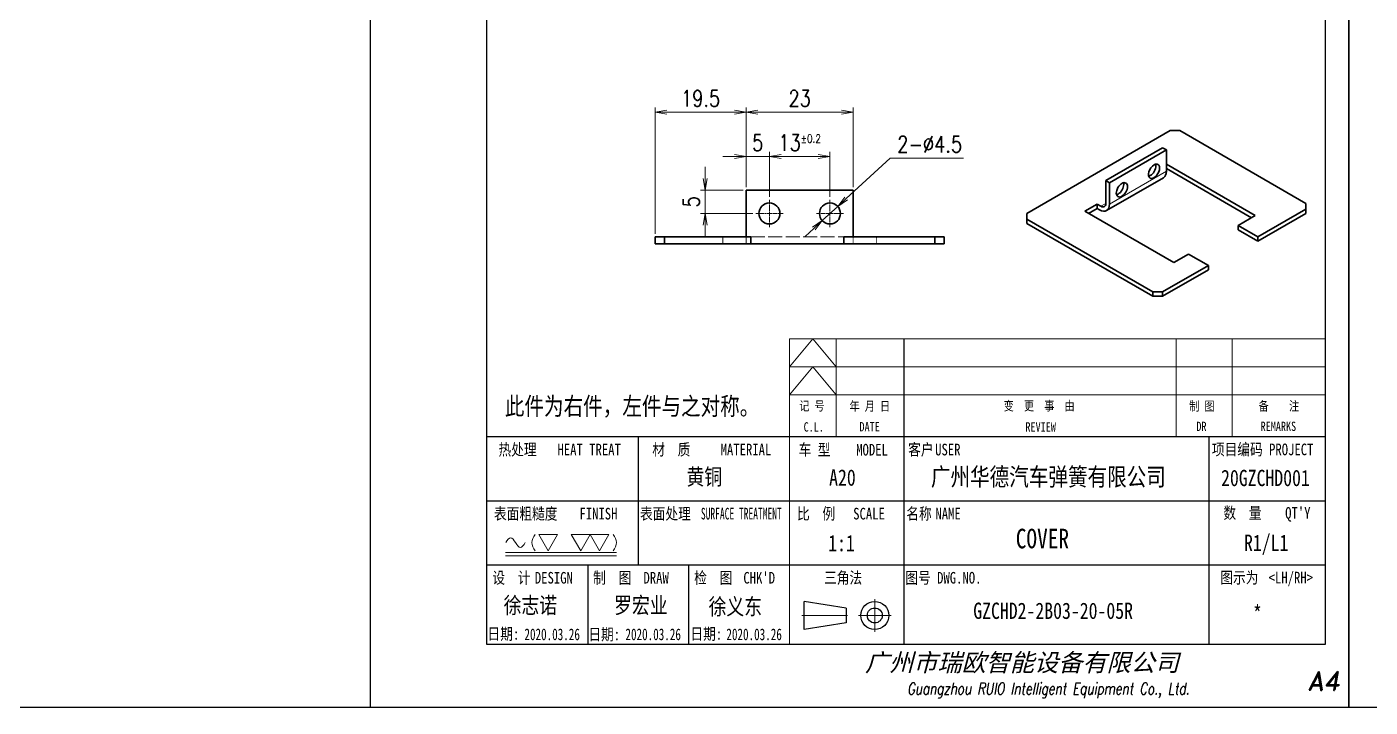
# Model space of a CAD drawing. Header units: millimetres. Extents: x 1201 to 11615, y -7347 to 2683.
# Drawn here: x 5197.2 to 5485.5, y 1515.7 to 1661.6 of the extents above; entities that cross this region are included whole.
import ezdxf
from ezdxf.enums import TextEntityAlignment as Align

# ---------------------------------------------------------------- set-up
doc = ezdxf.new("R2010")
doc.units = ezdxf.units.MM
for name, pattern in [('AM_ISO02W050x2', [3.75, 3, -0.75]), ('AM_ISO08W050x2', [9, 6, -0.75, 1.5, -0.75]), ('CENTER', [2, 1.25, -0.25, 0.25, -0.25])]:
    doc.linetypes.add(name, pattern=pattern)
for name, color, linetype, lineweight in [('CENTER', 2, 'AM_ISO08W050x2', 15), ('DIM', 3, 'Continuous', 20), ('DRAWING', 7, 'Continuous', 35), ('HIDDEN', 1, 'AM_ISO02W050x2', 18), ('图框', 7, 'Continuous', 15)]:
    doc.layers.add(name, color=color, linetype=linetype, lineweight=lineweight)
doc.layers.add('图\\M+19E79\\M+195B6\\M+18E9A', color=7, linetype='Continuous')
doc.styles.add('DIM', font='romans.shx', dxfattribs={"width": 0.8, "bigfont": 'bigfont.shx'})
doc.styles.add('STYLE1', font='')
doc.styles.add('国标', font='simfang.ttf', dxfattribs={"width": 0.8})
doc.styles.add('标题\\M+18E9A', font='romand.shx', dxfattribs={"oblique": 10, "bigfont": 'bigfont.shx'})
doc.styles.get('STYLE1').set_extended_font_data('SimSun')
doc.dimstyles.new('YH 1-1$0', dxfattribs={"dimtxt": 3.5, "dimasz": 2.5, "dimexe": 1, "dimexo": 0.625, "dimgap": 1.2, "dimtad": 1, "dimzin": 9, "dimdsep": 46, "dimtxsty": 'DIM', "dimblk": 'OPEN', "dimcen": 0, "dimclrd": 8, "dimclre": 8, "dimclrt": 2, "dimazin": 2, "dimtfac": 0.5, "dimtmove": 0, "dimatfit": 3, "dimldrblk": 'OPEN', "dimfxl": 0, "dimtolj": 1, "dimlwd": 13, "dimlwe": 13, "dimarcsym": 0})
doc.dimstyles.new('YH 1-1$3', dxfattribs={"dimtxt": 3.5, "dimasz": 2.5, "dimexe": 1, "dimexo": 0.625, "dimgap": 1.2, "dimtad": 1, "dimtoh": 1, "dimzin": 9, "dimdsep": 46, "dimtxsty": 'DIM', "dimblk": 'OPEN', "dimcen": 0, "dimclrd": 8, "dimclre": 8, "dimclrt": 2, "dimazin": 2, "dimtfac": 0.5, "dimtmove": 0, "dimatfit": 3, "dimldrblk": 'OPEN', "dimfxl": 0, "dimtolj": 1, "dimlwd": 13, "dimlwe": 13, "dimarcsym": 0})

# ---------------------------------------------------------------- blocks, each defined once
blk = doc.blocks.new('SXDYRTYY')
at = {"color": 7, "lineweight": 13, "ltscale": 0.469486}
blk.add_line((193066.35, 30534.55), (193082.61, 30543.94), dxfattribs=at)
at = {"color": 7, "lineweight": 13, "ltscale": 0.040825}
blk.add_line((193063.88, 30533.94), (193065.29, 30534.76), dxfattribs=at)
at = {"layer": 'DRAWING', "lineweight": 35}
for p, q in [((193083.67, 30555.58), (193042.66, 30531.9)), ((193122.57, 30534.76), (193086.5, 30555.58)), ((193082.61, 30545.98), (193108.07, 30531.28)), ((193107.01, 30530.67), (193082.61, 30544.76)), ((193084.74, 30517.81), (193059.28, 30532.51)), ((193042.66, 30530.26), (193078.72, 30509.44)), ((193042.66, 30529.04), (193078.72, 30508.22))]:
    blk.add_line(p, q, dxfattribs=at)
at = {"layer": 'DRAWING', "lineweight": 35, "ltscale": 0.070711}
for p, q in [((193086.5, 30555.58), (193083.67, 30555.58)), ((193078.72, 30509.44), (193081.55, 30509.44)), ((193078.72, 30508.22), (193081.55, 30508.22))]:
    blk.add_line(p, q, dxfattribs=at)
at = {"layer": 'DRAWING', "lineweight": 35, "ltscale": 0.469486}
for p, q in [((193081.55, 30550.68), (193065.29, 30541.29)), ((193066.35, 30540.67), (193082.61, 30550.06)), ((193081.79, 30542.11), (193065.52, 30532.72))]:
    blk.add_line(p, q, dxfattribs=at)
at = {"layer": 'DRAWING', "lineweight": 35, "ltscale": 0.030619}
for p, q in [((193081.55, 30550.68), (193082.61, 30550.06)), ((193065.29, 30541.29), (193066.35, 30540.67)), ((193062.81, 30534.55), (193063.88, 30533.94)), ((193062.81, 30533.33), (193062.81, 30534.55)), ((193122.57, 30531.9), (193122.57, 30533.12)), ((193042.66, 30530.26), (193042.66, 30529.04)), ((193103.12, 30527.2), (193103.12, 30528.43)), ((193108.78, 30525.16), (193108.78, 30523.94)), ((193094.63, 30515.77), (193094.63, 30517)), ((193078.72, 30509.44), (193078.72, 30508.22)), ((193081.55, 30509.44), (193081.55, 30508.22))]:
    blk.add_line(p, q, dxfattribs=at)
at = {"layer": 'DRAWING', "lineweight": 35, "ltscale": 0.153093}
for p, q in [((193082.61, 30543.94), (193082.61, 30550.06)), ((193066.35, 30540.67), (193066.35, 30534.55))]:
    blk.add_line(p, q, dxfattribs=at)
at = {"layer": 'DRAWING', "lineweight": 35, "ltscale": 0.003615}
blk.add_line((193079.08, 30543.94), (193079.2, 30544.01), dxfattribs=at)
at = {"layer": 'DRAWING', "lineweight": 35, "ltscale": 0.001857}
blk.add_line((193079.14, 30543.9), (193079.08, 30543.94), dxfattribs=at)
at = {"layer": 'DRAWING', "lineweight": 35, "ltscale": 0.163299}
for p, q in [((193065.29, 30541.29), (193065.29, 30534.76)), ((193103.12, 30528.43), (193108.78, 30525.16)), ((193108.78, 30523.94), (193103.12, 30527.2)), ((193094.63, 30517), (193088.98, 30520.26))]:
    blk.add_line(p, q, dxfattribs=at)
at = {"layer": 'DRAWING', "lineweight": 35, "ltscale": 0.040825}
for p, q in [((193122.57, 30533.12), (193122.57, 30534.76)), ((193042.66, 30531.9), (193042.66, 30530.26))]:
    blk.add_line(p, q, dxfattribs=at)
at = {"layer": 'DRAWING', "lineweight": 35, "ltscale": 0.102062}
blk.add_line((193059.28, 30532.51), (193062.81, 30534.55), dxfattribs=at)
at = {"layer": 'DRAWING', "lineweight": 35, "ltscale": 0.071443}
blk.add_line((193060.34, 30531.9), (193062.81, 30533.33), dxfattribs=at)
at = {"layer": 'DRAWING', "lineweight": 35, "ltscale": 0.020412}
blk.add_line((193062.81, 30533.33), (193063.52, 30532.92), dxfattribs=at)
at = {"layer": 'DRAWING', "lineweight": 35, "ltscale": 0.142887}
blk.add_line((193108.07, 30531.28), (193103.12, 30528.43), dxfattribs=at)
at = {"layer": 'DRAWING', "lineweight": 35, "ltscale": 0.398042}
for p, q in [((193108.78, 30525.16), (193122.57, 30533.12)), ((193108.78, 30523.94), (193122.57, 30531.9))]:
    blk.add_line(p, q, dxfattribs=at)
at = {"layer": 'DRAWING', "lineweight": 35, "ltscale": 0.122474}
blk.add_line((193088.98, 30520.26), (193084.74, 30517.81), dxfattribs=at)
at = {"layer": 'DRAWING', "lineweight": 35, "ltscale": 0.37763}
for p, q in [((193081.55, 30509.44), (193094.63, 30517)), ((193081.55, 30508.22), (193094.63, 30515.77))]:
    blk.add_line(p, q, dxfattribs=at)
at = {"layer": 'DRAWING', "lineweight": 35}
for centre, start, end in [((193077.16, 30544.16), 283.6241, 300.7322), ((193067.97, 30538.85), 283.6246, 300.732)]:
    blk.add_arc(centre, 1.68, start, end, dxfattribs=at)
for centre, major_axis, ratio, start_param, end_param in [((193079.08, 30543.94), (-1.13, -1.95), 0.57735, 3.926991, 6.283185), ((193079.08, 30543.94), (-1.13, -1.95), 0.57735, 0, 3.141593), ((193078.02, 30544.55), (-1.13, -1.95), 0.57735, 0.785398, 2.356195), ((193079.08, 30543.94), (-1.13, -1.95), 0.57735, 3.141593, 3.926991), ((193078.02, 30544.55), (1.13, 1.95), 0.57735, 5.497787, 5.792303), ((193079.79, 30545.57), (-2, 3.46), 0.57735, 3.141593, 3.926991), ((193069.89, 30538.63), (-1.13, -1.95), 0.577302, 3.141593, 6.283118), ((193068.83, 30539.25), (-1.13, -1.95), 0.577355, 0.785406, 2.356188), ((193069.89, 30538.63), (1.13, 1.95), 0.57735, 3.926991, 5.497787), ((193068.83, 30539.25), (1.13, 1.95), 0.57735, 5.497787, 5.792303), ((193069.89, 30538.63), (-1.13, -1.95), 0.57735, 2.356195, 3.141593), ((193063.88, 30535.57), (-1, 1.73), 0.57735, 3.141593, 3.926991), ((193069.89, 30538.63), (-1.12, -1.95), 0.577446, 0.000085, 0.785675), ((193063.52, 30536.18), (2, -3.46), 0.57735, 5.497787, 6.283185), ((193063.88, 30535.57), (-1, 1.73), 0.57735, 2.356195, 3.141593), ((193063.52, 30536.18), (2, -3.46), 0.57735, 0, 0.785398)]:
    blk.add_ellipse(centre, major_axis=major_axis, ratio=ratio, start_param=start_param, end_param=end_param, dxfattribs=at)
blk = doc.blocks.new('_Open')
at = {"color": 0, "linetype": 'ByBlock', "lineweight": -2}
for p, q in [((-1, 0.17), (0, 0)), ((-1, -0.17), (0, 0)), ((0, 0), (-1, 0))]:
    blk.add_line(p, q, dxfattribs=at)
blk = doc.blocks.new('*D171')
at = {"layer": 'Defpoints', "color": 0, "ltscale": 2, "transparency": 16777216}
for p in [(5351.59, 1643.26), (5351.59, 1626.54), (5332.09, 1616.54)]:
    blk.add_point(p, dxfattribs=at)
at = {"layer": 'DIM', "color": 8, "lineweight": 13, "ltscale": 2, "transparency": 16777216}
for p, q in [((5332.09, 1617.17), (5332.09, 1644.26)), ((5334.59, 1643.26), (5349.09, 1643.26)), ((5351.59, 1627.17), (5351.59, 1644.26))]:
    blk.add_line(p, q, dxfattribs=at)
at = {"layer": 'DIM', "color": 8, "lineweight": 13, "ltscale": 2, "transparency": 16777216, "xscale": 2.5, "yscale": 2.5, "zscale": 2.5, "rotation": 180}
blk.add_blockref('_Open', (5332.09, 1643.26), dxfattribs=at)
at = {"layer": 'DIM', "color": 8, "lineweight": 13, "ltscale": 2, "transparency": 16777216, "xscale": 2.5, "yscale": 2.5, "zscale": 2.5}
blk.add_blockref('_Open', (5351.59, 1643.26), dxfattribs=at)
at = {"layer": 'DIM', "color": 2, "ltscale": 2, "transparency": 16777216, "insert": (5341.84, 1646.21), "char_height": 3.5, "attachment_point": 5, "style": 'DIM'}
blk.add_mtext('\\A1;19.5', dxfattribs=at)
blk = doc.blocks.new('*D172')
at = {"layer": 'Defpoints', "color": 0, "ltscale": 2, "transparency": 16777216}
for p in [(5374.59, 1643.26), (5351.59, 1626.54), (5374.59, 1626.54)]:
    blk.add_point(p, dxfattribs=at)
at = {"layer": 'DIM', "color": 8, "lineweight": 13, "ltscale": 2, "transparency": 16777216}
for p, q in [((5351.59, 1627.17), (5351.59, 1644.26)), ((5354.09, 1643.26), (5372.09, 1643.26)), ((5374.59, 1627.17), (5374.59, 1644.26))]:
    blk.add_line(p, q, dxfattribs=at)
at = {"layer": 'DIM', "color": 8, "lineweight": 13, "ltscale": 2, "transparency": 16777216, "xscale": 2.5, "yscale": 2.5, "zscale": 2.5, "rotation": 180}
blk.add_blockref('_Open', (5351.59, 1643.26), dxfattribs=at)
at = {"layer": 'DIM', "color": 8, "lineweight": 13, "ltscale": 2, "transparency": 16777216, "xscale": 2.5, "yscale": 2.5, "zscale": 2.5}
blk.add_blockref('_Open', (5374.59, 1643.26), dxfattribs=at)
at = {"layer": 'DIM', "color": 2, "ltscale": 2, "transparency": 16777216, "insert": (5363.09, 1646.21), "char_height": 3.5, "attachment_point": 5, "style": 'DIM'}
blk.add_mtext('\\A1;23', dxfattribs=at)
blk = doc.blocks.new('*D173')
at = {"layer": 'Defpoints', "color": 0, "ltscale": 2, "transparency": 16777216}
for p in [(5351.59, 1633.77), (5351.59, 1626.54), (5356.59, 1624.47)]:
    blk.add_point(p, dxfattribs=at)
at = {"layer": 'DIM', "color": 8, "lineweight": 13, "ltscale": 2, "transparency": 16777216}
for p, q in [((5351.59, 1627.17), (5351.59, 1634.77)), ((5356.59, 1625.09), (5356.59, 1634.77)), ((5349.09, 1633.77), (5346.59, 1633.77)), ((5356.59, 1633.77), (5351.59, 1633.77)), ((5359.09, 1633.77), (5361.59, 1633.77))]:
    blk.add_line(p, q, dxfattribs=at)
at = {"layer": 'DIM', "color": 8, "lineweight": 13, "ltscale": 2, "transparency": 16777216, "xscale": 2.5, "yscale": 2.5, "zscale": 2.5}
blk.add_blockref('_Open', (5351.59, 1633.77), dxfattribs=at)
at = {"layer": 'DIM', "color": 8, "lineweight": 13, "ltscale": 2, "transparency": 16777216, "xscale": 2.5, "yscale": 2.5, "zscale": 2.5, "rotation": 180}
blk.add_blockref('_Open', (5356.59, 1633.77), dxfattribs=at)
at = {"layer": 'DIM', "color": 2, "ltscale": 2, "transparency": 16777216, "insert": (5354.09, 1636.72), "char_height": 3.5, "attachment_point": 5, "style": 'DIM'}
blk.add_mtext('\\A1;5', dxfattribs=at)
blk = doc.blocks.new('*D174')
at = {"layer": 'Defpoints', "color": 0, "ltscale": 2, "transparency": 16777216}
for p in [(5369.59, 1633.77), (5356.59, 1624.47), (5369.59, 1624.47)]:
    blk.add_point(p, dxfattribs=at)
at = {"layer": 'DIM', "color": 8, "lineweight": 13, "ltscale": 2, "transparency": 16777216}
for p, q in [((5356.59, 1625.09), (5356.59, 1634.77)), ((5369.59, 1625.09), (5369.59, 1634.77)), ((5359.09, 1633.77), (5367.09, 1633.77))]:
    blk.add_line(p, q, dxfattribs=at)
at = {"layer": 'DIM', "color": 8, "lineweight": 13, "ltscale": 2, "transparency": 16777216, "xscale": 2.5, "yscale": 2.5, "zscale": 2.5, "rotation": 180}
blk.add_blockref('_Open', (5356.59, 1633.77), dxfattribs=at)
at = {"layer": 'DIM', "color": 8, "lineweight": 13, "ltscale": 2, "transparency": 16777216, "xscale": 2.5, "yscale": 2.5, "zscale": 2.5}
blk.add_blockref('_Open', (5369.59, 1633.77), dxfattribs=at)
at = {"layer": 'DIM', "color": 2, "ltscale": 2, "transparency": 16777216, "insert": (5363.09, 1636.72), "char_height": 3.5, "attachment_point": 5, "style": 'DIM'}
blk.add_mtext('\\A2;13{\\H1.75;\\M+1817D0.2}', dxfattribs=at)
blk = doc.blocks.new('*D175')
at = {"layer": 'Defpoints', "color": 0, "ltscale": 2, "transparency": 16777216}
for p in [(5342.79, 1626.54), (5351.59, 1626.54), (5353.67, 1621.54)]:
    blk.add_point(p, dxfattribs=at)
at = {"layer": 'DIM', "color": 8, "lineweight": 13, "ltscale": 2, "transparency": 16777216}
for p, q in [((5342.79, 1629.04), (5342.79, 1631.54)), ((5350.97, 1626.54), (5341.79, 1626.54)), ((5342.79, 1621.54), (5342.79, 1626.54)), ((5353.04, 1621.54), (5341.79, 1621.54)), ((5342.79, 1619.04), (5342.79, 1616.54))]:
    blk.add_line(p, q, dxfattribs=at)
at = {"layer": 'DIM', "color": 8, "lineweight": 13, "ltscale": 2, "transparency": 16777216, "xscale": 2.5, "yscale": 2.5, "zscale": 2.5}
for p, rotation in [((5342.79, 1626.54), 270), ((5342.79, 1621.54), 90)]:
    blk.add_blockref('_Open', p, dxfattribs=dict(at, rotation=rotation))
at = {"layer": 'DIM', "color": 2, "ltscale": 2, "transparency": 16777216, "insert": (5339.84, 1624.04), "char_height": 3.5, "attachment_point": 5, "rotation": 90, "style": 'DIM'}
blk.add_mtext('\\A1;5', dxfattribs=at)
blk = doc.blocks.new('*D176')
at = {"layer": 'Defpoints', "color": 0, "ltscale": 2, "transparency": 16777216}
for p in [(5371.25, 1623.07), (5367.94, 1620.02)]:
    blk.add_point(p, dxfattribs=at)
at = {"layer": 'DIM', "color": 8, "lineweight": 13, "ltscale": 2, "transparency": 16777216}
for p, q in [((5382.53, 1633.44), (5373.09, 1624.76)), ((5398.26, 1633.44), (5382.53, 1633.44)), ((5367.94, 1620.02), (5371.25, 1623.07)), ((5366.1, 1618.33), (5364.26, 1616.63))]:
    blk.add_line(p, q, dxfattribs=at)
at = {"layer": 'DIM', "color": 8, "lineweight": 13, "ltscale": 2, "transparency": 16777216, "xscale": 2.5, "yscale": 2.5, "zscale": 2.5}
for p, rotation in [((5371.25, 1623.07), 222.6155056809527), ((5367.94, 1620.02), 42.61550568095276)]:
    blk.add_blockref('_Open', p, dxfattribs=dict(at, rotation=rotation))
at = {"layer": 'DIM', "color": 2, "ltscale": 2, "transparency": 16777216, "insert": (5390.99, 1636.39), "char_height": 3.5, "attachment_point": 5, "style": 'DIM'}
blk.add_mtext('\\A1;2-%%c4.5', dxfattribs=at)
blk = doc.blocks.new('GZDEH零件A4图框V01版')
at = {"color": 1, "linetype": 'CENTER', "lineweight": 5, "ltscale": 16.256}
for p, q in [((108.3, 23.18), (108.3, 16.14)), ((111.82, 19.66), (104.78, 19.66))]:
    blk.add_line(p, q, dxfattribs=at)
at = {"color": 2, "linetype": 'ByBlock', "lineweight": 30}
for p, q in [((102.17, 21.26), (93.17, 22.66)), ((93.17, 16.66), (93.17, 22.66)), ((102.17, 21.26), (102.17, 18.06)), ((102.17, 18.06), (93.17, 16.66))]:
    blk.add_line(p, q, dxfattribs=at)
at = {"color": 1, "linetype": 'CENTER', "lineweight": 5, "ltscale": 9.144}
blk.add_line((102.47, 19.66), (92.65, 19.66), dxfattribs=at)
at = {"color": 2, "linetype": 'ByBlock', "lineweight": 30}
for radius in [3, 1.6]:
    blk.add_circle((108.3, 19.66), radius, dxfattribs=at)
at = {"layer": 'Defpoints', "linetype": 'Continuous'}
for p, q in [((0, 297), (0, 0)), ((210, 297), (0, 297)), ((210, 0), (210, 297)), ((210, 297), (210, 0)), ((0, 0), (210, 0))]:
    blk.add_line(p, q, dxfattribs=at)
at = {"layer": '图\\M+19E79\\M+195B6\\M+18E9A', "linetype": 'Continuous'}
for p, q in [((25, 292), (25, 13.5)), ((205, 292), (25, 292)), ((205, 13.5), (205, 292)), ((205, 13.5), (205, 97)), ((25, 13.5), (205, 13.5))]:
    blk.add_line(p, q, dxfattribs=at)
at = {"layer": '图\\M+19E79\\M+195B6\\M+18E9A', "color": 9}
for p, q in [((25, 292), (41.88, 283.54)), ((41.88, 264.79), (41.88, 292)), ((47.66, 291.75), (47.66, 292)), ((132.6, 264.79), (132.6, 292)), ((41.88, 288.22), (132.6, 288.22)), ((51.96, 272.29), (51.96, 288.22)), ((62.04, 272.29), (62.04, 288.22)), ((72.12, 272.29), (72.12, 288.22)), ((82.2, 268.54), (82.2, 288.22)), ((94.8, 264.79), (94.8, 288.22)), ((107.4, 264.79), (107.4, 288.22)), ((120, 264.79), (120, 288.22)), ((25, 283.54), (132.6, 283.54)), ((25, 279.79), (132.6, 279.79)), ((25, 276.04), (132.6, 276.04)), ((25.94, 274.19), (28, 274.19)), ((29.43, 272.34), (29.43, 276.04)), ((31.1, 273.3), (31.58, 275.09)), ((31.58, 275.09), (33.99, 275.09)), ((33.51, 273.3), (33.99, 275.09)), ((36.42, 272.34), (36.42, 276.04)), ((38.03, 273.3), (39.36, 275.16)), ((39.11, 273.3), (40.45, 275.16)), ((25, 272.29), (132.6, 272.29)), ((31.1, 273.3), (33.51, 273.3)), ((39.09, 269.41), (39.09, 271.18)), ((25, 268.54), (132.6, 268.54)), ((37.93, 269.41), (40.32, 269.41)), ((37.3, 266.69), (40.28, 266.69)), ((38.08, 267.29), (39.43, 267.29)), ((38.08, 266.09), (39.44, 266.09)), ((25, 264.79), (132.6, 264.79)), ((114.5, 79), (114.5, 13.5)), ((205, 58), (25, 58)), ((57.5, 58), (57.5, 30.5)), ((114.5, 58), (114.5, 13.5)), ((180, 58), (180, 13.5)), ((25, 44.25), (205, 44.25)), ((25, 30.5), (205, 30.5)), ((46.68, 30.5), (46.68, 13.5)), ((46.68, 30.5), (46.68, 13.5)), ((68.34, 30.5), (68.34, 13.5)), ((68.34, 30.5), (68.34, 13.5))]:
    blk.add_line(p, q, dxfattribs=at)
at = {"layer": '图框', "color": 7}
for p, q in [((90, 79), (205, 79)), ((90, 13.5), (90, 79))]:
    blk.add_line(p, q, dxfattribs=at)
at = {"layer": '图框', "color": 9}
for p, q in [((90, 73), (95, 79)), ((95, 79), (100, 73)), ((100, 58), (100, 79)), ((173, 58), (173, 79)), ((185, 79), (185, 58)), ((90, 73), (205, 73)), ((90, 67), (95, 73)), ((95, 73), (100, 67)), ((90, 67), (205, 67))]:
    blk.add_line(p, q, dxfattribs=at)
at = {"layer": '图\\M+19E79\\M+195B6\\M+18E9A', "color": 9, "style": '国标'}
for s, height, width, p in [('基本尺寸', 2, 0.8, (32.84, 288.88)), ('未注公差尺寸的极限偏差', 2, 0.8, (68.32, 289.02)), ('<GB/T1804>', 2, 0.8, (118.29, 289.19)), ('30', 1.2, 0.8, (72.55, 286.35)), ('金   属', 2, 0.8, (29.33, 280.48)), ('±0.1', 1.5, 0.8, (43.78, 280.23)), ('±0.1', 1.5, 0.8, (53.86, 280.23)), ('±0.2', 1.5, 0.8, (63.94, 280.23)), ('±0.3', 1.5, 0.8, (74.02, 280.23)), ('±0.5', 1.5, 0.8, (84.1, 280.23)), ('±0.8', 1.5, 0.8, (96.7, 280.23)), ('±1.2', 1.5, 0.8, (110.02, 280.23)), ('±2', 1.5, 0.8, (124.09, 280.23)), ('非 金 属', 2, 0.8, (28.53, 276.82)), ('---', 1.5, 0.8, (43.78, 276.81)), ('±0.2', 1.5, 0.8, (53.86, 276.54)), ('±0.3', 1.5, 0.8, (63.94, 276.69)), ('±0.4', 1.5, 0.8, (74.02, 276.75)), ('±0.6', 1.5, 0.8, (84.1, 276.75)), ('±0.9', 1.5, 0.8, (96.7, 276.78)), ('±1.3', 1.5, 0.8, (110.02, 276.84)), ('±2.5', 1.5, 0.8, (124.09, 276.85)), ('0.1', 1.5, 0.8, (63.94, 273.12)), ('0.2', 1.5, 0.8, (74.02, 273.13)), ('0.4', 1.5, 0.8, (84.1, 273.13)), ('0.6', 1.5, 0.8, (96.7, 273.11)), ('0.8', 1.5, 0.8, (110.02, 273.13)), ('1.5', 1.5, 0.8, (124.09, 273.12)), ('0.6', 1.5, 0.8, (84.1, 269.33)), ('0.8', 1.5, 0.8, (96.7, 269.3)), ('1', 1.5, 0.8, (110.02, 269.34)), ('2', 1.5, 0.8, (124.09, 269.2)), ('0.8', 1.5, 0.8, (96.7, 265.59)), ('1', 1.5, 0.8, (110.1, 265.6)), ('2', 1.5, 0.8, (124.13, 265.57)), ('热处理', 2.5, 0.8, (27.54, 54)), ('材  质', 2.5, 0.8, (60.55, 54)), ('项目编码 PROJECT', 2.5, 0.8, (180.64, 54.03)), ('数  量', 2.5, 0.8, (183.12, 40.41)), ('表面粗糙度', 2.5, 0.8, (26.56, 40.25)), ('表面处理', 2.5, 0.8, (57.91, 40.25)), ('SURFACE TREATMENT', 2.5, 0.6, (70.98, 40.25)), ('比  例\u3000', 2.5, 0.8, (91.61, 40.25)), ('SCALE', 2.5, 0.8, (103.66, 40.25)), ('名称\u3000', 2.5, 0.8, (115.05, 40.25)), ('NAME', 2.5, 0.8, (121.31, 40.25)), ("QT'Y ", 2.5, 0.8, (196.37, 40.41)), (' DESIGN', 2.5, 0.8, (33.98, 26.5)), (' DRAW', 2.5, 0.8, (57.29, 26.5)), ("CHK'D", 2.5, 0.8, (80.09, 26.5)), ('三角法', 2.5, 0.8, (97.41, 26.5)), ('图号', 2.5, 0.8, (114.87, 26.5)), ('DWG.NO.', 2.5, 0.8, (121.67, 26.5)), ('图示为', 2.5, 0.8, (182.45, 26.53)), ('<LH/RH>', 2.5, 0.8, (192.82, 26.53))]:
    blk.add_text(s, height=height, dxfattribs=dict(at, width=width)).set_placement(p)
at = {"layer": '图\\M+19E79\\M+195B6\\M+18E9A', "color": 9, "lineweight": 15, "style": '国标', "width": 0.8}
for s, p in [('0.5', (42.54, 286.35)), ('以上', (45.15, 286.3)), ('3', (52.39, 286.35)), ('以上', (53.76, 286.3)), ('10', (62.47, 286.35)), ('以上', (64.6, 286.3)), ('以上', (74.53, 286.3)), ('120', (82.39, 286.35)), ('以上', (85.72, 286.3)), ('400', (95.03, 286.35)), ('以上', (98.19, 286.3)), ('1000', (107.63, 286.35)), ('以上', (111.67, 286.3)), ('2000', (120.23, 286.35)), ('以上', (124.31, 286.3)), ('3', (47.24, 284.06)), ('以下', (48.61, 284.01)), ('10', (56.7, 283.92)), ('以下', (58.69, 283.87)), ('30', (66.78, 283.92)), ('以下', (68.77, 283.87)), ('120', (75.77, 283.92)), ('以下', (78.85, 283.87)), ('400', (88.21, 283.92)), ('以下', (91.45, 283.87)), ('1000', (99.92, 283.92)), ('以下', (104.05, 283.87)), ('2000', (112.5, 283.92)), ('以下', (116.65, 283.87)), ('4000', (125.1, 283.92)), ('以下', (129.25, 283.87))]:
    blk.add_text(s, height=1.2, dxfattribs=at).set_placement(p)
at = {"layer": '图\\M+19E79\\M+195B6\\M+18E9A', "color": 9, "lineweight": 13, "style": '国标'}
blk.add_text('0.6', height=1.5, dxfattribs=at).set_placement((60.56, 265.61))
at = {"layer": '图\\M+19E79\\M+195B6\\M+18E9A', "color": 9, "style": '国标', "width": 0.8}
for s, p in [('HEAT TREAT', (47, 54)), ('MATERIAL', (80.65, 54)), ('客户', (118.19, 54)), ('USER', (123.97, 54)), ('FINISH', (48.99, 40.25)), ('设  计', (30.3, 26.5)), ('制  图', (51.94, 26.5)), ('检  图', (73.62, 26.5)), ('日期:', (28.6, 14.46)), ('日期:', (50.22, 14.36)), ('日期:', (72.13, 14.46))]:
    blk.add_text(s, height=2.5, dxfattribs=at).set_placement(p, align=Align.CENTER)
for s, p in [('车 型', (95.38, 55.27)), ('MODEL', (107.71, 55.22))]:
    blk.add_text(s, height=2.5, dxfattribs=at).set_placement(p, align=Align.MIDDLE)
at = {"layer": '图\\M+19E79\\M+195B6\\M+18E9A', "color": 7, "lineweight": -3, "style": 'STYLE1', "oblique": 15}
blk.add_text('广州市瑞欧智能设备有限公司', height=3.8, dxfattribs=at).set_placement((106.21, 7.68))
at = {"layer": '图\\M+19E79\\M+195B6\\M+18E9A', "color": 7, "style": '标题\\M+18E9A', "oblique": 10}
blk.add_text('A4', height=4, dxfattribs=at).set_placement((204.57, 5.66), align=Align.MIDDLE)
at = {"layer": '图\\M+19E79\\M+195B6\\M+18E9A', "color": 7, "style": '标题\\M+18E9A', "oblique": 10, "width": 0.75}
blk.add_text('Guangzhou RUIO Intelligent Equipment Co., Ltd. ', height=2.5, dxfattribs=at).set_placement((146.18, 3.62), align=Align.MIDDLE)
at = {"layer": '图\\M+19E79\\M+195B6\\M+18E9A', "color": 9, "lineweight": 15, "insert": (94.85, 290.31), "char_height": 1.2, "width": 8.7957, "attachment_point": 1, "style": '国标'}
blk.add_mtext('(单位mm)', dxfattribs=at)
at = {"layer": '图\\M+19E79\\M+195B6\\M+18E9A', "color": 9, "insert": (54.02, 273.09), "char_height": 1.5, "attachment_point": 7, "style": '国标'}
blk.add_mtext_dynamic_manual_height_columns('0.05', width=5.1982, gutter_width=12.5, heights=[0], dxfattribs=at)
at = {"layer": '图框', "color": 9, "style": '国标', "width": 0.8}
for s, p in [('记 号', (94.82, 63.62)), ('年 月 日', (107.24, 63.57)), ('变  更  事  由', (143.58, 63.63)), ('C.L.', (95.2, 59.11)), ('DATE', (107.19, 59.14)), ('REVIEW', (143.89, 59.11))]:
    blk.add_text(s, height=2, dxfattribs=at).set_placement(p, align=Align.CENTER)
for s, p in [('制 图', (178.49, 64.61)), ('备    注', (195.02, 64.64)), ('DR', (178.4, 60.22)), ('REMARKS', (194.91, 60.23))]:
    blk.add_text(s, height=2, dxfattribs=at).set_placement(p, align=Align.MIDDLE)
blk = doc.blocks.new('FINISH_012')
at = {"layer": 'DIM'}
for p, q in [((-16.94, -5), (-14.06, -5)), ((-15.5, -7.5), (-16.94, -5)), ((-14.06, -5), (-15.5, -7.5)), ((-11.94, -5), (-9.06, -5)), ((-10.5, -7.5), (-11.94, -5)), ((-9.06, -5), (-10.5, -7.5)), ((-7.61, -7.5), (-9.06, -5)), ((-9.06, -5), (-6.17, -5)), ((-6.17, -5), (-7.61, -7.5)), ((-22.04, -7.78), (-5, -7.78)), ((-22.04, -8.28), (-5, -8.28))]:
    blk.add_line(p, q, dxfattribs=at)
for points in [[(-22, -6.25), (-21.25, -5.5), (-20.5, -6.25), (-19.75, -7), (-19, -6.25)], [(-17.5, -5), (-18, -6.25), (-17.5, -7.5)], [(-5.5, -5), (-5, -6.25), (-5.5, -7.5)]]:
    blk.add_spline(points, degree=3, dxfattribs=at)

msp = doc.modelspace()

# ---------------------------------------------------------------- linework, layer by layer
msp.add_line((1201.092, 1515.65), (11530.711, 1515.65))
at = {"layer": 'CENTER', "ltscale": 0.14625}
for p, q in [((5356.593, 1624.468), (5356.593, 1618.618)), ((5369.593, 1624.468), (5369.593, 1618.618)), ((5359.518, 1621.543), (5353.668, 1621.543)), ((5372.518, 1621.543), (5366.668, 1621.543))]:
    msp.add_line(p, q, dxfattribs=at)
at = {"layer": 'DRAWING', "lineweight": 35}
for p, q in [((5351.593, 1626.543), (5374.593, 1626.543)), ((5352.593, 1615.043), (5372.593, 1615.043))]:
    msp.add_line(p, q, dxfattribs=at)
at = {"layer": 'DRAWING', "lineweight": 35, "ltscale": 0.1875}
for p, q in [((5351.593, 1626.543), (5351.593, 1619.043)), ((5374.593, 1619.043), (5374.593, 1626.543))]:
    msp.add_line(p, q, dxfattribs=at)
at = {"layer": 'DRAWING', "lineweight": 35, "ltscale": 0.0625}
for p, q in [((5351.593, 1616.543), (5351.593, 1619.043)), ((5374.593, 1619.043), (5374.593, 1616.543))]:
    msp.add_line(p, q, dxfattribs=at)
at = {"layer": 'DRAWING', "lineweight": 35, "ltscale": 0.05}
for p, q in [((5332.093, 1616.543), (5334.093, 1616.543)), ((5332.093, 1615.043), (5334.093, 1615.043)), ((5392.093, 1616.543), (5394.093, 1616.543)), ((5394.093, 1615.043), (5392.093, 1615.043))]:
    msp.add_line(p, q, dxfattribs=at)
at = {"layer": 'DRAWING', "lineweight": 35, "ltscale": 0.0375}
for p, q in [((5332.093, 1616.543), (5332.093, 1615.043)), ((5334.093, 1616.543), (5334.093, 1615.043)), ((5352.593, 1615.043), (5352.593, 1616.543)), ((5372.593, 1616.543), (5372.593, 1615.043)), ((5392.093, 1615.043), (5392.093, 1616.543)), ((5394.093, 1615.043), (5394.093, 1616.543))]:
    msp.add_line(p, q, dxfattribs=at)
at = {"layer": 'DRAWING', "lineweight": 35, "ltscale": 0.4625}
for p, q in [((5334.093, 1616.543), (5352.593, 1616.543)), ((5334.093, 1615.043), (5352.593, 1615.043))]:
    msp.add_line(p, q, dxfattribs=at)
at = {"layer": 'DRAWING', "lineweight": 35, "ltscale": 0.4875}
for p, q in [((5372.593, 1616.543), (5392.093, 1616.543)), ((5372.593, 1615.043), (5392.093, 1615.043))]:
    msp.add_line(p, q, dxfattribs=at)
at = {"layer": 'DRAWING', "lineweight": 35}
for centre in [(5356.593, 1621.543), (5369.593, 1621.543)]:
    msp.add_circle(centre, 2.25, dxfattribs=at)
at = {"layer": 'HIDDEN', "ltscale": 0.0375}
for p, q in [((5334.093, 1615.043), (5334.093, 1616.543)), ((5346.593, 1615.043), (5346.593, 1616.543)), ((5351.593, 1615.043), (5351.593, 1616.543)), ((5374.593, 1616.543), (5374.593, 1615.043)), ((5379.593, 1616.543), (5379.593, 1615.043)), ((5392.093, 1616.543), (5392.093, 1615.043))]:
    msp.add_line(p, q, dxfattribs=at)
at = {"layer": 'HIDDEN'}
msp.add_line((5352.593, 1616.543), (5372.593, 1616.543), dxfattribs=at)
at = {"layer": '图\\M+19E79\\M+195B6\\M+18E9A', "color": 9, "linetype": 'Continuous'}
msp.add_line((5295.911, 1612.65), (5295.911, 1529.15), dxfattribs=at)

# ---------------------------------------------------------------- block references
at = {"layer": 'DIM', "xscale": 0.75, "yscale": 0.75, "zscale": 0.75}
msp.add_blockref('SXDYRTYY', (-139370.179, -21277.36), dxfattribs=at)
at = {"layer": '图\\M+19E79\\M+195B6\\M+18E9A', "xscale": 1.399999999994179, "yscale": 1.400000000001455, "zscale": 1.40000000000009}
msp.add_blockref('FINISH_012', (5330.793, 1559.687), dxfattribs=at)
at = {"layer": '图框'}
msp.add_blockref('GZDEH零件A4图框V01版', (5270.911, 1515.65), dxfattribs=at)

# ---------------------------------------------------------------- texts
at = {"layer": '图\\M+19E79\\M+195B6\\M+18E9A', "color": 3, "style": '国标'}
for s, height, width, p in [('此件为右件，左件与之对称。', 3.85, 0.8, (5299.814, 1578.285)), ('黄铜', 3.5, 0.8, (5338.808, 1563.326)), ('A20', 3.5, 0.8, (5369.407, 1563.146)), ('广州华德汽车弹簧有限公司', 3.85, 0.8, (5391.256, 1563.131)), ('20GZCHD001', 3.5, 0.8, (5453.523, 1563.06)), ('COVER', 4.2, 0.8, (5409.468, 1549.714)), ('1:1', 3.5, 0.8, (5369.211, 1549.083)), ('R1/L1 ', 3.5, 0.8, (5458.441, 1549.156)), ('徐志诺', 3.5, 0.8, (5299.557, 1535.755)), ('罗宏业', 3.5, 0.8, (5323.288, 1535.755)), ('徐义东', 3.5, 0.8, (5343.549, 1535.467)), ('GZCHD2-2B03-20-05R', 3.5, 0.8, (5400.34, 1534.569)), ('*', 3.5, 0.8, (5460.37, 1533.95)), ('2020.03.26', 2.5, 0.7, (5304.018, 1530.015)), ('2020.03.26', 2.5, 0.7, (5325.698, 1530.015)), ('2020.03.26', 2.5, 0.7, (5347.358, 1530.015))]:
    msp.add_text(s, height=height, dxfattribs=dict(at, width=width)).set_placement(p)

# ---------------------------------------------------------------- dimensions: what is measured, and where the dimension line sits
at = {"layer": 'DIM', "ltscale": 2}
for base, p1, p2, picture, middle in [((5351.593, 1643.259), (5332.093, 1616.543), (5351.593, 1626.543), '*D171', (5341.843, 1646.209)), ((5374.593, 1643.259), (5351.593, 1626.543), (5374.593, 1626.543), '*D172', (5363.093, 1646.209)), ((5351.593, 1633.768), (5356.593, 1624.468), (5351.593, 1626.543), '*D173', (5354.093, 1636.718))]:
    dim = msp.add_linear_dim(base=base, p1=p1, p2=p2, dimstyle='YH 1-1$0', dxfattribs=at)
    dim.commit()
    dim.dimension.update_dxf_attribs({"geometry": picture, "text_midpoint": middle})
dim = msp.add_linear_dim(base=(5369.593, 1633.768), p1=(5356.593, 1624.468), p2=(5369.593, 1624.468), dimstyle='YH 1-1$0', override={"dimtol": 1, "dimlim": 0, "dimtp": 0.2, "dimtm": 0.2, "dimtfac": 0.5, "dimtolj": 2}, dxfattribs=at)
dim.commit()
dim.dimension.update_dxf_attribs({"geometry": '*D174', "text_midpoint": (5363.093, 1633.768), "dimtype": 160})
dim = msp.add_diameter_dim_2p(p1=(5367.937, 1620.02), p2=(5371.249, 1623.067), dimstyle='YH 1-1$3', override={"dimpost": '2-%%c<>'}, dxfattribs=at)
dim.commit()
dim.dimension.update_dxf_attribs({"geometry": '*D176', "text_midpoint": (5390.994, 1633.444), "dimtype": 163})
dim = msp.add_linear_dim(base=(5342.79, 1626.543), p1=(5353.668, 1621.543), p2=(5351.593, 1626.543), angle=90, dimstyle='YH 1-1$0', dxfattribs=at)
dim.commit()
dim.dimension.update_dxf_attribs({"geometry": '*D175', "text_midpoint": (5339.84, 1624.043)})

doc.saveas('drawing.dxf')
